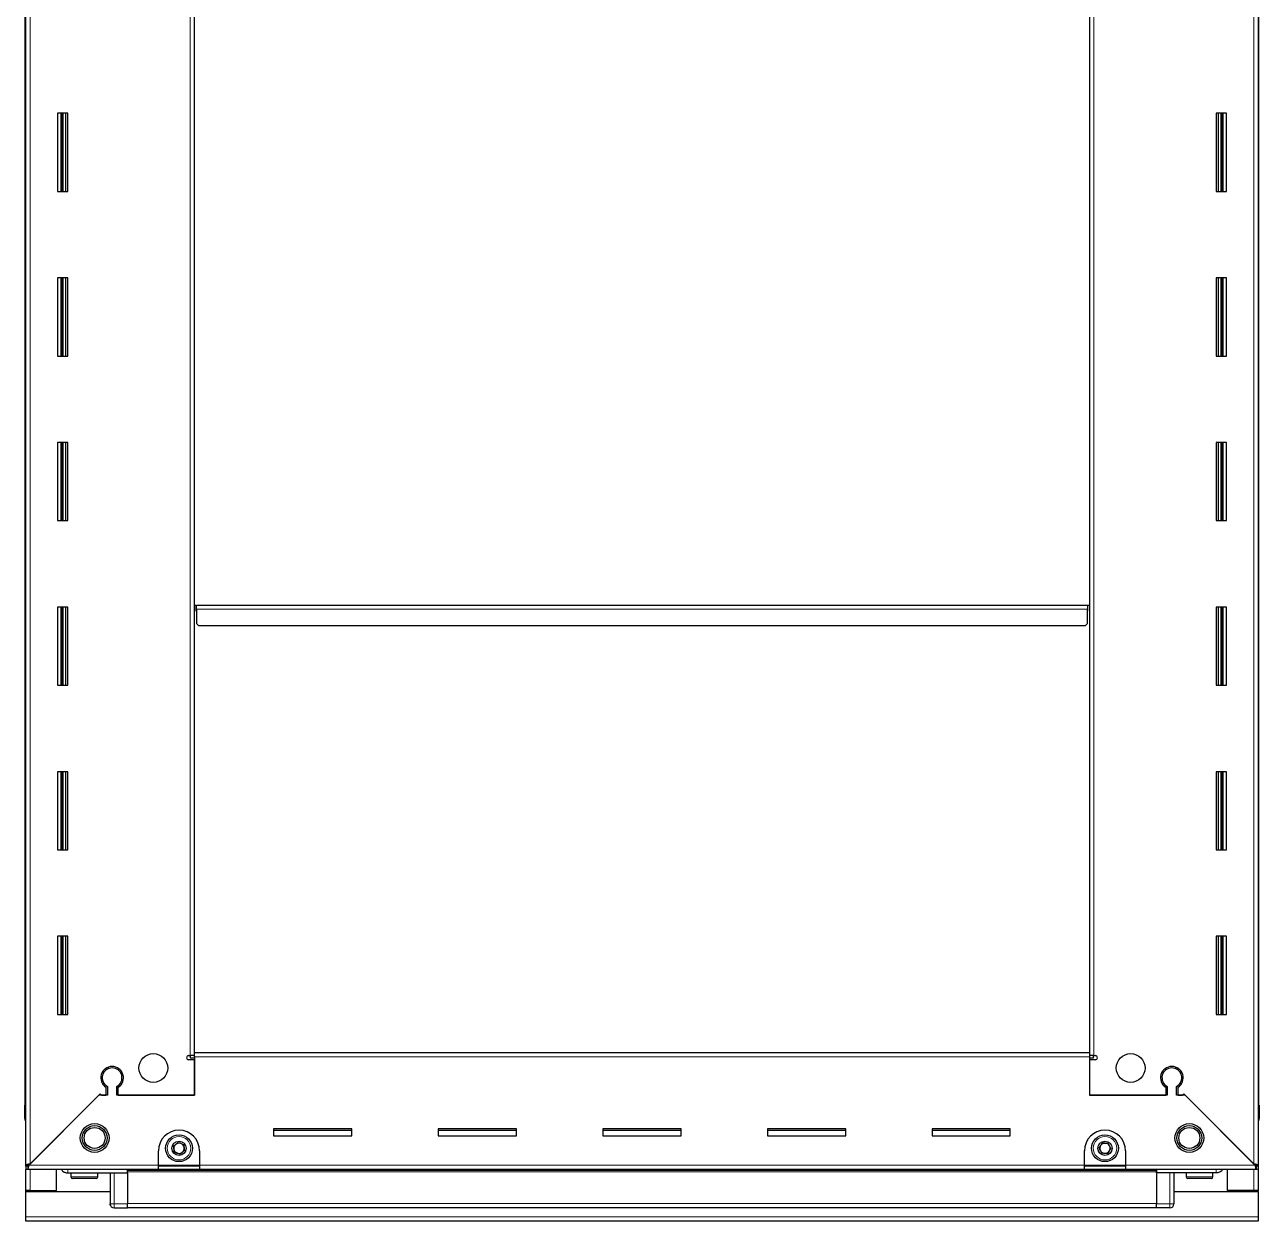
# Model space of a CAD drawing. Header units: millimetres. Extents: x 877 to 3730, y -824 to 1882.
# Drawn here: x 3054 to 3654, y 549 to 1130 of the extents above; entities that cross this region are included whole.
import ezdxf

# ---------------------------------------------------------------- set-up
doc = ezdxf.new("R2010")
doc.units = ezdxf.units.MM

msp = doc.modelspace()

# ---------------------------------------------------------------- linework, layer by layer
at = {"color": 7, "linetype": 'Continuous', "lineweight": 25}
for p, q in [((3054.61, 575.91), (3054.61, 1720.41)), ((3653.61, 1720.41), (3653.61, 575.91)), ((3054.26, 1691.16), (3054.26, 605.16)), ((3653.96, 605.16), (3653.96, 1691.16)), ((3136.61, 630.66), (3136.61, 1665.66)), ((3571.61, 1665.66), (3571.61, 630.66)), ((3075.11, 1087.16), (3070.11, 1087.16)), ((3070.11, 1087.16), (3070.11, 1049.16)), ((3072.26, 1049.16), (3072.26, 1087.16)), ((3074.06, 1049.16), (3074.06, 1087.16)), ((3074.09, 1049.16), (3074.09, 1087.16)), ((3075.11, 1049.16), (3075.11, 1087.16)), ((3633.11, 1087.16), (3633.11, 1049.16)), ((3638.11, 1087.16), (3633.11, 1087.16)), ((3634.14, 1087.16), (3634.14, 1049.16)), ((3634.17, 1087.16), (3634.17, 1049.16)), ((3635.96, 1087.16), (3635.96, 1049.16)), ((3638.11, 1049.16), (3638.11, 1087.16)), ((3070.11, 1049.16), (3075.11, 1049.16)), ((3633.11, 1049.16), (3638.11, 1049.16)), ((3075.11, 1007.16), (3070.11, 1007.16)), ((3070.11, 1007.16), (3070.11, 969.16)), ((3072.26, 969.16), (3072.26, 1007.16)), ((3074.06, 969.16), (3074.06, 1007.16)), ((3074.09, 969.16), (3074.09, 1007.16)), ((3075.11, 969.16), (3075.11, 1007.16)), ((3633.11, 1007.16), (3633.11, 969.16)), ((3638.11, 1007.16), (3633.11, 1007.16)), ((3634.14, 1007.16), (3634.14, 969.16)), ((3634.17, 1007.16), (3634.17, 969.16)), ((3635.96, 1007.16), (3635.96, 969.16)), ((3638.11, 969.16), (3638.11, 1007.16)), ((3070.11, 969.16), (3075.11, 969.16)), ((3633.11, 969.16), (3638.11, 969.16)), ((3075.11, 927.16), (3070.11, 927.16)), ((3070.11, 927.16), (3070.11, 889.16)), ((3072.26, 889.16), (3072.26, 927.16)), ((3074.06, 889.16), (3074.06, 927.16)), ((3074.09, 889.16), (3074.09, 927.16)), ((3075.11, 889.16), (3075.11, 927.16)), ((3633.11, 927.16), (3633.11, 889.16)), ((3638.11, 927.16), (3633.11, 927.16)), ((3634.14, 927.16), (3634.14, 889.16)), ((3634.17, 927.16), (3634.17, 889.16)), ((3635.96, 927.16), (3635.96, 889.16)), ((3638.11, 889.16), (3638.11, 927.16)), ((3070.11, 889.16), (3075.11, 889.16)), ((3633.11, 889.16), (3638.11, 889.16)), ((3075.11, 847.16), (3070.11, 847.16)), ((3070.11, 847.16), (3070.11, 809.16)), ((3072.26, 809.16), (3072.26, 847.16)), ((3074.06, 809.16), (3074.06, 847.16)), ((3074.09, 809.16), (3074.09, 847.16)), ((3075.11, 809.16), (3075.11, 847.16)), ((3136.61, 848.16), (3137.36, 848.16)), ((3137.36, 848.16), (3137.36, 845.31)), ((3137.61, 846.06), (3137.61, 848.16)), ((3137.61, 848.16), (3570.61, 848.16)), ((3137.61, 846.06), (3137.61, 839.16)), ((3570.61, 848.16), (3570.61, 846.06)), ((3570.61, 839.16), (3570.61, 846.06)), ((3570.86, 845.31), (3570.86, 848.16)), ((3570.86, 848.16), (3571.61, 848.16)), ((3633.11, 847.16), (3633.11, 809.16)), ((3638.11, 847.16), (3633.11, 847.16)), ((3634.14, 847.16), (3634.14, 809.16)), ((3634.17, 847.16), (3634.17, 809.16)), ((3635.96, 847.16), (3635.96, 809.16)), ((3638.11, 809.16), (3638.11, 847.16)), ((3137.36, 845.31), (3137.61, 845.31)), ((3570.61, 845.31), (3570.86, 845.31)), ((3137.61, 839.16), (3138.61, 838.16)), ((3138.61, 838.16), (3569.61, 838.16)), ((3569.61, 838.16), (3570.61, 839.16)), ((3070.11, 809.16), (3075.11, 809.16)), ((3633.11, 809.16), (3638.11, 809.16)), ((3075.11, 767.16), (3070.11, 767.16)), ((3070.11, 767.16), (3070.11, 729.16)), ((3072.26, 729.16), (3072.26, 767.16)), ((3074.06, 729.16), (3074.06, 767.16)), ((3074.09, 729.16), (3074.09, 767.16)), ((3075.11, 729.16), (3075.11, 767.16)), ((3633.11, 767.16), (3633.11, 729.16)), ((3638.11, 767.16), (3633.11, 767.16)), ((3634.14, 767.16), (3634.14, 729.16)), ((3634.17, 767.16), (3634.17, 729.16)), ((3635.96, 767.16), (3635.96, 729.16)), ((3638.11, 729.16), (3638.11, 767.16)), ((3070.11, 729.16), (3075.11, 729.16)), ((3633.11, 729.16), (3638.11, 729.16)), ((3075.11, 687.16), (3070.11, 687.16)), ((3070.11, 687.16), (3070.11, 649.16)), ((3072.26, 649.16), (3072.26, 687.16)), ((3074.06, 649.16), (3074.06, 687.16)), ((3074.09, 649.16), (3074.09, 687.16)), ((3075.11, 649.16), (3075.11, 687.16)), ((3633.11, 687.16), (3633.11, 649.16)), ((3638.11, 687.16), (3633.11, 687.16)), ((3634.14, 687.16), (3634.14, 649.16)), ((3634.17, 687.16), (3634.17, 649.16)), ((3635.96, 687.16), (3635.96, 649.16)), ((3638.11, 649.16), (3638.11, 687.16)), ((3070.11, 649.16), (3075.11, 649.16)), ((3633.11, 649.16), (3638.11, 649.16)), ((3136.61, 628.56), (3136.61, 630.66)), ((3136.61, 630.66), (3571.61, 630.66)), ((3571.61, 630.66), (3571.61, 628.56)), ((3133.76, 629.16), (3134.51, 629.16)), ((3136.61, 627.16), (3133.76, 627.16)), ((3136.61, 629.16), (3134.51, 629.16)), ((3134.61, 629.16), (3134.61, 628.16)), ((3134.61, 628.16), (3136.61, 628.16)), ((3136.61, 628.56), (3136.61, 609.91)), ((3136.61, 609.91), (3136.61, 627.16)), ((3573.71, 629.16), (3571.61, 629.16)), ((3571.61, 628.56), (3571.61, 609.91)), ((3571.61, 628.16), (3573.61, 628.16)), ((3571.61, 627.16), (3571.61, 609.91)), ((3574.46, 627.16), (3571.61, 627.16)), ((3573.61, 628.16), (3573.61, 629.16)), ((3573.71, 629.16), (3574.46, 629.16)), ((3094.61, 623.53), (3094.61, 622.77)), ((3613.61, 623.53), (3613.61, 622.77)), ((3093.61, 613.8), (3093.61, 609.91)), ((3094.31, 614.2), (3094.31, 609.91)), ((3098.91, 609.91), (3098.91, 614.2)), ((3099.61, 609.91), (3099.61, 613.8)), ((3608.61, 613.8), (3608.61, 609.91)), ((3609.31, 614.2), (3609.31, 609.91)), ((3613.91, 609.91), (3613.91, 614.2)), ((3614.61, 609.91), (3614.61, 613.8)), ((3090.11, 609.91), (3056.21, 576.01)), ((3056.71, 576.51), (3090.81, 610.61)), ((3094.31, 609.91), (3090.11, 609.91)), ((3090.81, 610.61), (3091.51, 609.91)), ((3091.51, 609.91), (3093.61, 609.91)), ((3136.61, 609.91), (3098.91, 609.91)), ((3099.61, 609.91), (3136.61, 609.91)), ((3609.31, 609.91), (3571.61, 609.91)), ((3571.61, 609.91), (3608.61, 609.91)), ((3618.11, 609.91), (3613.91, 609.91)), ((3614.61, 609.91), (3616.71, 609.91)), ((3616.71, 609.91), (3617.41, 610.61)), ((3617.41, 610.61), (3651.51, 576.51)), ((3652.01, 576.01), (3618.11, 609.91)), ((3054.11, 598.66), (3054.11, 605.16)), ((3054.11, 605.16), (3054.11, 605.16)), ((3054.11, 605.16), (3054.11, 605.16)), ((3054.11, 605.16), (3054.11, 598.66)), ((3054.61, 605.16), (3054.11, 605.16)), ((3653.61, 605.16), (3654.11, 605.16)), ((3654.12, 605.16), (3654.11, 605.16)), ((3654.11, 605.16), (3654.11, 598.66)), ((3654.12, 598.66), (3654.12, 605.16)), ((3054.61, 597.34), (3054.61, 597.34)), ((3213.11, 593.66), (3175.11, 593.66)), ((3175.11, 593.66), (3175.11, 590.16)), ((3175.11, 592.91), (3213.11, 592.91)), ((3175.11, 590.16), (3213.11, 590.16)), ((3213.11, 590.16), (3213.11, 593.66)), ((3293.11, 593.66), (3255.11, 593.66)), ((3255.11, 593.66), (3255.11, 590.16)), ((3255.11, 592.91), (3293.11, 592.91)), ((3255.11, 590.16), (3293.11, 590.16)), ((3293.11, 590.16), (3293.11, 593.66)), ((3373.11, 593.66), (3335.11, 593.66)), ((3335.11, 593.66), (3335.11, 590.16)), ((3335.11, 592.91), (3373.11, 592.91)), ((3335.11, 590.16), (3373.11, 590.16)), ((3373.11, 590.16), (3373.11, 593.66)), ((3453.11, 593.66), (3415.11, 593.66)), ((3415.11, 593.66), (3415.11, 590.16)), ((3415.11, 592.91), (3453.11, 592.91)), ((3415.11, 590.16), (3453.11, 590.16)), ((3453.11, 590.16), (3453.11, 593.66)), ((3533.11, 593.66), (3495.11, 593.66)), ((3495.11, 593.66), (3495.11, 590.16)), ((3495.11, 592.91), (3533.11, 592.91)), ((3495.11, 590.16), (3533.11, 590.16)), ((3533.11, 590.16), (3533.11, 593.66)), ((3119.11, 576.01), (3119.11, 582.91)), ((3139.11, 582.91), (3139.11, 576.01)), ((3569.11, 576.01), (3569.11, 582.91)), ((3589.11, 582.91), (3589.11, 576.01)), ((3119.11, 573.91), (3119.11, 576.01)), ((3139.11, 576.01), (3139.11, 573.91)), ((3569.11, 573.91), (3569.11, 576.01)), ((3589.11, 576.01), (3589.11, 573.91)), ((3054.61, 575.41), (3054.61, 575.91)), ((3056.11, 575.91), (3054.61, 575.91)), ((3054.61, 575.41), (3054.61, 573.91)), ((3055.61, 575.41), (3054.61, 575.41)), ((3054.61, 563.66), (3054.61, 573.91)), ((3055.61, 573.91), (3054.61, 573.91)), ((3055.61, 575.41), (3055.61, 573.91)), ((3119.11, 573.91), (3055.61, 573.91)), ((3069.61, 563.66), (3069.61, 573.91)), ((3075.11, 572.16), (3104.11, 572.16)), ((3076.61, 572.16), (3076.61, 570.26)), ((3089.61, 570.26), (3089.61, 572.16)), ((3095.61, 572.16), (3095.61, 557.16)), ((3104.11, 572.19), (3104.04, 573.91)), ((3604.11, 573.31), (3104.11, 573.31)), ((3104.11, 572.16), (3104.11, 572.66)), ((3104.11, 572.16), (3104.11, 557.16)), ((3139.11, 575.41), (3119.11, 575.41)), ((3139.11, 573.91), (3119.11, 573.91)), ((3569.11, 573.91), (3139.11, 573.91)), ((3589.11, 575.41), (3569.11, 575.41)), ((3589.11, 573.91), (3569.11, 573.91)), ((3652.61, 573.91), (3589.11, 573.91)), ((3604.19, 573.91), (3604.11, 572.19)), ((3604.11, 572.16), (3604.11, 572.66)), ((3633.11, 572.16), (3604.11, 572.16)), ((3604.11, 572.16), (3604.11, 557.16)), ((3612.61, 572.16), (3612.61, 557.16)), ((3618.61, 572.16), (3618.61, 570.26)), ((3631.61, 570.26), (3631.61, 572.16)), ((3638.61, 563.66), (3638.61, 573.91)), ((3652.11, 575.91), (3653.61, 575.91)), ((3652.61, 575.41), (3652.61, 573.91)), ((3653.61, 575.41), (3652.61, 575.41)), ((3653.61, 573.91), (3652.61, 573.91)), ((3653.61, 575.91), (3653.61, 575.41)), ((3653.61, 575.41), (3653.61, 573.91)), ((3653.61, 573.91), (3653.61, 563.66)), ((3081.19, 569.46), (3077.41, 569.46)), ((3088.81, 569.46), (3081.19, 569.46)), ((3626.41, 569.46), (3619.41, 569.46)), ((3630.81, 569.46), (3626.41, 569.46)), ((3056.71, 563.66), (3054.61, 563.66)), ((3054.61, 563.16), (3054.61, 563.66)), ((3054.61, 550.76), (3054.61, 563.16)), ((3054.61, 563.16), (3095.61, 563.16)), ((3056.11, 563.16), (3056.11, 563.66)), ((3056.71, 563.66), (3069.61, 563.66)), ((3612.61, 563.16), (3653.61, 563.16)), ((3651.51, 563.66), (3638.61, 563.66)), ((3653.61, 563.66), (3651.51, 563.66)), ((3652.11, 563.16), (3652.11, 563.66)), ((3653.61, 563.16), (3653.61, 563.66)), ((3653.61, 563.16), (3653.61, 550.76)), ((3095.61, 557.16), (3095.61, 557.16)), ((3097.61, 555.16), (3104.11, 555.16)), ((3097.61, 555.16), (3104.11, 555.16)), ((3104.11, 555.16), (3104.11, 557.16)), ((3104.11, 555.31), (3604.11, 555.31)), ((3104.11, 555.16), (3104.11, 555.16)), ((3604.11, 555.16), (3604.11, 557.16)), ((3604.11, 555.16), (3604.12, 555.16)), ((3610.61, 555.16), (3604.11, 555.16)), ((3604.11, 555.16), (3604.11, 555.16)), ((3610.61, 555.16), (3604.11, 555.16)), ((3611.94, 555.66), (3611.94, 555.66)), ((3054.61, 548.66), (3054.61, 550.76)), ((3653.61, 548.66), (3054.61, 548.66)), ((3653.61, 550.76), (3653.61, 548.66))]:
    msp.add_line(p, q, dxfattribs=at)
at = {"color": 8, "linetype": 'Continuous', "lineweight": 18}
for p, q in [((3056.71, 1719.81), (3056.71, 576.51)), ((3651.51, 576.51), (3651.51, 1719.81)), ((3134.51, 629.16), (3134.51, 1667.16)), ((3573.71, 1667.16), (3573.71, 629.16)), ((3071.61, 1087.16), (3071.61, 1049.16)), ((3072.85, 1087.16), (3072.85, 1049.16)), ((3635.38, 1049.16), (3635.38, 1087.16)), ((3636.61, 1049.16), (3636.61, 1087.16)), ((3071.61, 1007.16), (3071.61, 969.16)), ((3072.85, 1007.16), (3072.85, 969.16)), ((3635.38, 969.16), (3635.38, 1007.16)), ((3636.61, 969.16), (3636.61, 1007.16)), ((3071.61, 927.16), (3071.61, 889.16)), ((3072.85, 927.16), (3072.85, 889.16)), ((3635.38, 889.16), (3635.38, 927.16)), ((3636.61, 889.16), (3636.61, 927.16)), ((3071.61, 847.16), (3071.61, 809.16)), ((3072.85, 847.16), (3072.85, 809.16)), ((3137.61, 846.06), (3570.61, 846.06)), ((3635.38, 809.16), (3635.38, 847.16)), ((3636.61, 809.16), (3636.61, 847.16)), ((3071.61, 767.16), (3071.61, 729.16)), ((3072.85, 767.16), (3072.85, 729.16)), ((3635.38, 729.16), (3635.38, 767.16)), ((3636.61, 729.16), (3636.61, 767.16)), ((3071.61, 687.16), (3071.61, 649.16)), ((3072.85, 687.16), (3072.85, 649.16)), ((3635.38, 649.16), (3635.38, 687.16)), ((3636.61, 649.16), (3636.61, 687.16)), ((3571.61, 628.56), (3136.61, 628.56)), ((3054.61, 598.66), (3054.11, 598.66)), ((3653.61, 598.66), (3654.11, 598.66)), ((3056.21, 576.01), (3119.11, 576.01)), ((3139.11, 576.01), (3119.11, 576.01)), ((3139.11, 576.01), (3569.11, 576.01)), ((3589.11, 576.01), (3569.11, 576.01)), ((3589.11, 576.01), (3652.01, 576.01)), ((3056.71, 563.66), (3056.71, 573.91)), ((3080.92, 570.26), (3076.61, 570.26)), ((3089.61, 570.26), (3080.92, 570.26)), ((3097.61, 557.16), (3097.61, 572.16)), ((3104.11, 573.89), (3604.11, 573.89)), ((3104.11, 572.66), (3604.11, 572.66)), ((3610.61, 557.16), (3610.61, 572.16)), ((3626.59, 570.26), (3618.61, 570.26)), ((3631.61, 570.26), (3626.59, 570.26)), ((3651.51, 573.91), (3651.51, 563.66)), ((3056.71, 563.16), (3056.71, 563.66)), ((3651.51, 563.66), (3651.51, 563.16)), ((3095.61, 557.16), (3097.61, 557.16)), ((3104.11, 557.16), (3097.61, 557.16)), ((3097.61, 555.16), (3097.61, 557.16)), ((3104.11, 557.31), (3604.11, 557.31)), ((3604.11, 557.16), (3610.61, 557.16)), ((3612.61, 557.16), (3610.61, 557.16)), ((3610.61, 555.16), (3610.61, 557.16)), ((3653.61, 550.76), (3054.61, 550.76))]:
    msp.add_line(p, q, dxfattribs=at)
at = {"color": 7, "linetype": 'Continuous', "lineweight": 25, "flags": 128}
msp.add_lwpolyline([(3095.76, 556.41), (3095.65, 556.77), (3095.61, 557.16)], dxfattribs=at)
at = {"color": 7, "linetype": 'Continuous', "lineweight": 25}
for centre, radius in [((3116.61, 623.16), 7), ((3591.61, 623.16), 7), ((3088.11, 589.16), 7), ((3088.11, 589.16), 6.03), ((3088.11, 589.16), 5.1), ((3620.11, 589.16), 7), ((3620.11, 589.16), 6.03), ((3620.11, 589.16), 5.1), ((3129.11, 584.16), 6.5), ((3579.11, 584.16), 6.5), ((3129.11, 584.16), 3.46), ((3579.11, 584.16), 3.46)]:
    msp.add_circle(centre, radius, dxfattribs=at)
at = {"color": 8, "linetype": 'Continuous', "lineweight": 18}
for centre in [(3129.11, 584.16), (3579.11, 584.16)]:
    msp.add_circle(centre, 5.7, dxfattribs=at)
at = {"color": 7, "linetype": 'Continuous', "lineweight": 25}
for centre, radius, start, end in [((3133.76, 628.16), 1, 90, 270), ((3574.46, 628.16), 1, 270, 90), ((3096.61, 618.41), 5.5, 303.05573, 236.94427), ((3096.61, 618.41), 4.8, 298.63099, 241.36901), ((3611.61, 618.41), 5.5, 303.05573, 236.94427), ((3611.61, 618.41), 4.8, 298.63099, 241.36901), ((3056.11, 598.66), 2, 180, 199.56674), ((3056.11, 598.66), 2, 180, 221.39416), ((3056.11, 598.66), 2, 213.78451, 221.40962), ((3652.11, 598.66), 2, 318.59038, 0), ((3129.11, 582.91), 10, 90, 180), ((3129.11, 582.91), 10, 0, 90), ((3579.11, 582.91), 10, 90, 180), ((3579.11, 582.91), 10, 0, 90), ((3129.11, 584.16), 2.5, 127.47401, 187.47401), ((3129.11, 584.16), 2.5, 187.47401, 247.47401), ((3129.11, 584.16), 2.5, 67.47401, 127.47401), ((3129.11, 584.16), 2.5, 247.47401, 307.47401), ((3129.11, 584.16), 2.5, 7.47401, 67.47401), ((3129.11, 584.16), 2.5, 307.47401, 7.47401), ((3579.11, 584.16), 2.5, 147.04236, 207.04236), ((3579.11, 584.16), 2.5, 207.04236, 267.04236), ((3579.11, 584.16), 2.5, 87.04236, 147.04236), ((3579.11, 584.16), 2.5, 267.04236, 327.04236), ((3579.11, 584.16), 2.5, 27.04236, 87.04236), ((3579.11, 584.16), 2.5, 327.04236, 27.04236), ((3077.41, 570.26), 0.8, 180, 270), ((3088.81, 570.26), 0.8, 270, 360), ((3095.41, 571.96), 0.2, 0, 90), ((3612.81, 571.96), 0.2, 90, 180), ((3619.41, 570.26), 0.8, 180, 270), ((3630.81, 570.26), 0.8, 270, 360), ((3097.61, 557.16), 2, 180, 270), ((3610.61, 557.16), 2, 270, 0)]:
    msp.add_arc(centre, radius, start, end, dxfattribs=at)
for points, knots in [([(3126.45, 585.26), (3126.55, 585.34), (3127.02, 585.7), (3127.81, 586.31), (3128.47, 586.81), (3128.74, 587.02)], [0, 0, 0, 0, 0.133125, 0.637099, 1, 1, 1, 1]), ([(3126.82, 582.4), (3126.76, 582.91), (3126.63, 583.87), (3126.51, 584.82), (3126.45, 585.26)], [0, 0, 0, 0, 0.534686, 1, 1, 1, 1]), ([(3129.49, 581.3), (3129.01, 581.49), (3128.12, 581.86), (3127.24, 582.23), (3126.82, 582.4)], [0, 0, 0, 0, 0.534686, 1, 1, 1, 1]), ([(3128.74, 587.02), (3129.22, 586.82), (3130.11, 586.45), (3130.99, 586.09), (3131.41, 585.91)], [0, 0, 0, 0, 0.534686, 1, 1, 1, 1]), ([(3131.78, 583.05), (3131.51, 582.84), (3130.85, 582.34), (3130.06, 581.74), (3129.59, 581.37), (3129.49, 581.3)], [0, 0, 0, 0, 0.362901, 0.866875, 1, 1, 1, 1]), ([(3131.41, 585.91), (3131.47, 585.4), (3131.6, 584.45), (3131.72, 583.5), (3131.78, 583.05)], [0, 0, 0, 0, 0.534686, 1, 1, 1, 1]), ([(3576.23, 584.31), (3576.51, 584.74), (3577.04, 585.55), (3577.56, 586.36), (3577.8, 586.73)], [0, 0, 0, 0, 0.5346859, 1, 1, 1, 1]), ([(3577.54, 581.74), (3577.31, 582.2), (3576.87, 583.05), (3576.43, 583.91), (3576.23, 584.31)], [0, 0, 0, 0, 0.534686, 1, 1, 1, 1]), ([(3577.8, 586.73), (3577.93, 586.72), (3578.52, 586.69), (3579.52, 586.64), (3580.34, 586.6), (3580.69, 586.58)], [0, 0, 0, 0, 0.133125, 0.637099, 1, 1, 1, 1]), ([(3582, 584.01), (3581.72, 583.58), (3581.19, 582.77), (3580.67, 581.96), (3580.43, 581.59)], [0, 0, 0, 0, 0.534686, 1, 1, 1, 1]), ([(3580.69, 586.58), (3580.92, 586.12), (3581.36, 585.26), (3581.79, 584.41), (3582, 584.01)], [0, 0, 0, 0, 0.534686, 1, 1, 1, 1]), ([(3056.71, 576.51), (3056.46, 576.46), (3055.97, 576.37), (3055.33, 576.24), (3054.86, 576.11), (3054.64, 576), (3054.62, 575.93), (3054.61, 575.91)], [0, 0, 0, 0, 0.2302553, 0.4485219, 0.6667858, 0.8850496, 1, 1, 1, 1]), ([(3055.61, 573.91), (3055.66, 573.94), (3055.75, 573.99), (3055.88, 574.38), (3056.01, 574.94), (3056.13, 575.52), (3056.19, 575.88), (3056.21, 576.01)], [0, 0, 0, 0, 0.230255, 0.448522, 0.666786, 0.88505, 1, 1, 1, 1]), ([(3580.43, 581.59), (3580.08, 581.61), (3579.26, 581.65), (3578.27, 581.7), (3577.67, 581.73), (3577.54, 581.74)], [0, 0, 0, 0, 0.362901, 0.866875, 1, 1, 1, 1]), ([(3653.61, 575.91), (3653.59, 575.95), (3653.54, 576.04), (3653.14, 576.18), (3652.59, 576.31), (3652.01, 576.42), (3651.64, 576.49), (3651.51, 576.51)], [0, 0, 0, 0, 0.230255, 0.448522, 0.666786, 0.88505, 1, 1, 1, 1]), ([(3652.01, 576.01), (3652.06, 575.76), (3652.15, 575.26), (3652.28, 574.62), (3652.41, 574.16), (3652.53, 573.94), (3652.59, 573.92), (3652.61, 573.91)], [0, 0, 0, 0, 0.230255, 0.448522, 0.666786, 0.88505, 1, 1, 1, 1]), ([(3071.9, 573.91), (3072.02, 573.71), (3072.41, 573.06), (3073.56, 572.35), (3074.6, 572.22), (3075.11, 572.16)], [0, 0, 0, 0, 0.18225, 0.591125, 1, 1, 1, 1]), ([(3104.11, 572.16), (3104.11, 572.2), (3104.11, 572.27), (3104.11, 572.89), (3104.11, 573.45), (3104.11, 573.82), (3104.11, 573.83)], [0, 0, 0, 0, 0.330267, 0.660534, 0.990802, 1, 1, 1, 1]), ([(3604.11, 572.16), (3604.11, 572.2), (3604.11, 572.27), (3604.11, 572.89), (3604.11, 573.45), (3604.11, 573.82), (3604.11, 573.83)], [0, 0, 0, 0, 0.330267, 0.660534, 0.990802, 1, 1, 1, 1]), ([(3636.33, 573.91), (3636.21, 573.71), (3635.82, 573.06), (3634.67, 572.35), (3633.63, 572.22), (3633.11, 572.16)], [0, 0, 0, 0, 0.18225, 0.591125, 1, 1, 1, 1])]:
    msp.add_open_spline(points, degree=3, knots=knots, dxfattribs=at)
for points in [[(3055.61, 575.41), (3055.66, 575.42), (3055.76, 575.44), (3055.91, 575.57), (3056.06, 575.77), (3056.16, 575.93), (3056.21, 576.01)], [(3056.71, 576.51), (3056.64, 576.46), (3056.48, 576.36), (3056.28, 576.21), (3056.14, 576.06), (3056.12, 575.96), (3056.11, 575.91)], [(3652.11, 575.91), (3652.11, 575.96), (3652.09, 576.06), (3651.95, 576.21), (3651.75, 576.36), (3651.59, 576.46), (3651.51, 576.51)], [(3652.01, 576.01), (3652.06, 575.93), (3652.16, 575.77), (3652.31, 575.57), (3652.46, 575.44), (3652.56, 575.42), (3652.61, 575.41)]]:
    msp.add_open_spline(points, degree=3, dxfattribs=at)
at = {"color": 8, "linetype": 'Continuous', "lineweight": 18}
for points in [[(3075.11, 572.16), (3075.11, 572.21), (3075.11, 572.28), (3075.11, 572.71), (3075.11, 573.17), (3075.11, 573.58), (3075.11, 573.85), (3075.11, 573.91)], [(3633.11, 572.16), (3633.11, 572.21), (3633.11, 572.28), (3633.11, 572.71), (3633.11, 573.17), (3633.11, 573.58), (3633.11, 573.85), (3633.11, 573.91)]]:
    msp.add_open_spline(points, degree=3, knots=[0, 0, 0, 0, 0.3597529, 0.5534142, 0.7511852, 0.9489563, 1, 1, 1, 1], dxfattribs=at)

doc.saveas('drawing.dxf')
